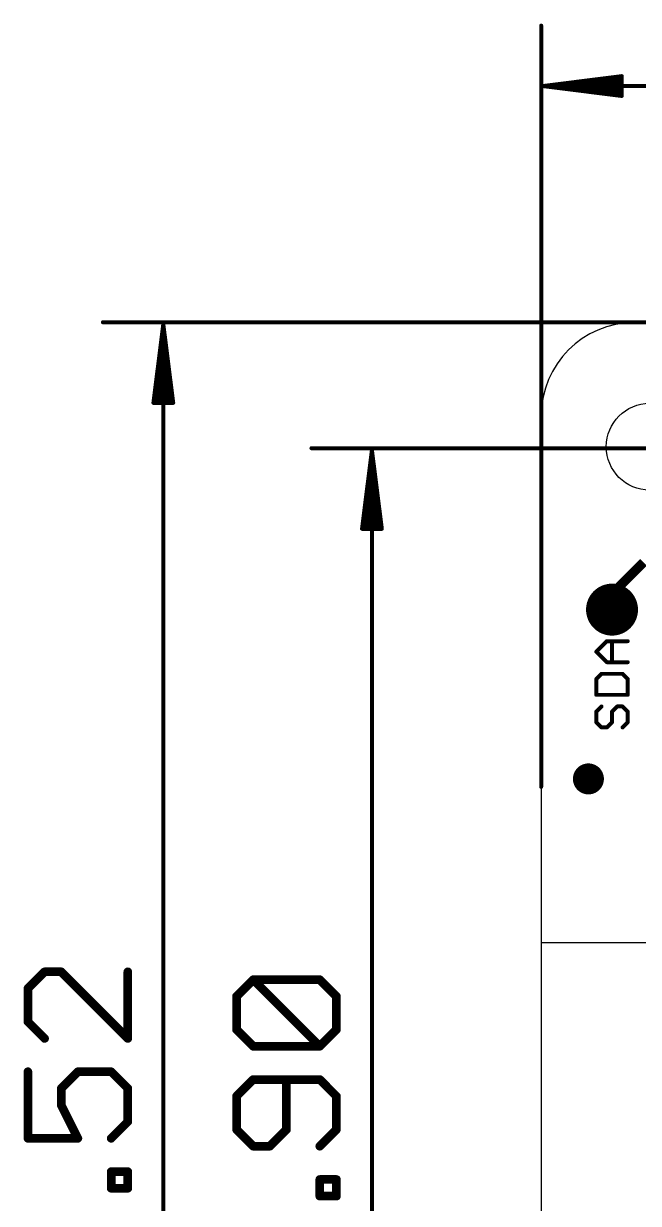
# Model space of a CAD drawing. Extents: x -16.4 to 65.3, y 1 to 69.7.
# Drawn here: x -16.45 to 3.39, y 29.1 to 67.17 of the extents above; entities that cross this region are included whole.
import ezdxf

# ---------------------------------------------------------------- set-up
doc = ezdxf.new("R2010")
doc.units = 0
for name, color, linetype in [('1', 12, 'CONTINUOUS'), ('17', 110, 'CONTINUOUS'), ('20', 40, 'CONTINUOUS'), ('21', 40, 'CONTINUOUS'), ('23', 53, 'CONTINUOUS'), ('47', 253, 'CONTINUOUS')]:
    doc.layers.add(name, color=color, linetype=linetype)

# ---------------------------------------------------------------- blocks, each defined once
blk = doc.blocks.new('ROUNDP')
at = {"const_width": 0.5}
blk.add_lwpolyline([(0, -0.25, 1), (0, 0.25, 1), (0, -0.25)], format="xyb", dxfattribs=at)
blk = doc.blocks.new('PIE')
at = {"const_width": 0.5}
blk.add_lwpolyline([(0, -0.25, 1), (0, 0.25, 1), (0, -0.25)], format="xyb", dxfattribs=at)

msp = doc.modelspace()

# ---------------------------------------------------------------- linework, layer by layer
at = {"layer": '1', "const_width": 0.3048}
for points in [[(2.54, 48.768), (3.556, 49.784)], [(2.54, 48.26), (2.54, 48.768)]]:
    msp.add_lwpolyline(points, dxfattribs=at)
at = {"layer": '1', "const_width": 0.1524}
for points in [[(2.6162, 48.768, 1), (2.4638, 48.768)], [(2.4861, 48.8219, 1), (2.5939, 48.7141)], [(2.4638, 48.26, 1), (2.6162, 48.26)]]:
    msp.add_lwpolyline(points, format="xyb", dxfattribs=at)
at = {"layer": '20'}
for p, q in [((62.254, 57.516), (3.254, 57.516)), ((0.254, 54.516), (0.254, 4.016)), ((4.254, 37.516), (0.254, 37.516))]:
    msp.add_line(p, q, dxfattribs=at)
msp.add_circle((3.754, 53.516), 1.4, dxfattribs=at)
msp.add_arc((3.254, 54.516), 3, 90, 180, dxfattribs=at)
at = {"layer": '21', "const_width": 0.127}
for points in [[(2.0311, 46.9027), (2.3701, 47.2416)], [(2.3701, 47.2416), (3.048, 47.2416)], [(2.5396, 46.5637), (2.5396, 47.2416)], [(2.3701, 46.5637), (2.0311, 46.9027)], [(3.048, 46.5637), (2.3701, 46.5637)], [(2.2006, 46.1892), (2.0311, 46.0197)], [(2.0311, 46.0197), (2.0311, 45.5113)], [(2.8785, 46.1892), (2.2006, 46.1892)], [(3.048, 46.0197), (2.8785, 46.1892)], [(3.048, 45.5113), (3.048, 46.0197)], [(2.0311, 45.5113), (3.048, 45.5113)], [(2.2006, 45.1367), (2.0311, 44.9672)], [(2.0311, 44.9672), (2.0311, 44.6283)], [(2.5396, 44.9672), (2.709, 45.1367)], [(2.5396, 44.6283), (2.5396, 44.9672)], [(2.709, 45.1367), (2.8785, 45.1367)], [(2.8785, 45.1367), (3.048, 44.9672)], [(3.048, 44.9672), (3.048, 44.6283)], [(2.0311, 44.6283), (2.2006, 44.4588)], [(2.3701, 44.4588), (2.5396, 44.6283)], [(3.048, 44.6283), (2.8785, 44.4588)], [(2.2006, 44.4588), (2.3701, 44.4588)]]:
    msp.add_lwpolyline(points, dxfattribs=at)
at = {"layer": '21', "const_width": 0.0635}
for points in [[(2.3701, 47.2734, 1), (2.3701, 47.2099)], [(2.3925, 47.2192, 1), (2.3476, 47.2641)], [(2.5713, 47.2416, 1), (2.5078, 47.2416)], [(3.048, 47.2099, 1), (3.048, 47.2734)], [(2.0536, 46.9251, 1), (2.0087, 46.8802)], [(2.0087, 46.9251, 1), (2.0536, 46.8802)], [(2.3701, 46.5955, 1), (2.3701, 46.532)], [(2.3476, 46.5413, 1), (2.3925, 46.5862)], [(2.5078, 46.5637, 1), (2.5713, 46.5637)], [(3.048, 46.532, 1), (3.048, 46.5955)], [(2.0629, 46.0197, 1), (1.9994, 46.0197)], [(2.0087, 46.0422, 1), (2.0536, 45.9973)], [(2.2006, 46.2209, 1), (2.2006, 46.1574)], [(2.2231, 46.1667, 1), (2.1782, 46.2116)], [(2.901, 46.2116, 1), (2.8561, 46.1667)], [(2.8785, 46.1574, 1), (2.8785, 46.2209)], [(3.0798, 46.0197, 1), (3.0162, 46.0197)], [(3.0255, 45.9973, 1), (3.0705, 46.0422)], [(2.0311, 45.543, 1), (2.0311, 45.4795)], [(1.9994, 45.5113, 1), (2.0629, 45.5113)], [(3.0162, 45.5113, 1), (3.0798, 45.5113)], [(3.048, 45.4795, 1), (3.048, 45.543)], [(2.0629, 44.9672, 1), (1.9994, 44.9672)], [(2.0087, 44.9897, 1), (2.0536, 44.9448)], [(2.2231, 45.1143, 1), (2.1782, 45.1592)], [(2.5713, 44.9672, 1), (2.5078, 44.9672)], [(2.5171, 44.9897, 1), (2.562, 44.9448)], [(2.709, 45.1685, 1), (2.709, 45.105)], [(2.7315, 45.1143, 1), (2.6866, 45.1592)], [(2.901, 45.1592, 1), (2.8561, 45.1143)], [(2.8785, 45.105, 1), (2.8785, 45.1685)], [(3.0798, 44.9672, 1), (3.0162, 44.9672)], [(3.0255, 44.9448, 1), (3.0705, 44.9897)], [(2.0536, 44.6507, 1), (2.0087, 44.6058)], [(1.9994, 44.6283, 1), (2.0629, 44.6283)], [(2.5078, 44.6283, 1), (2.5713, 44.6283)], [(2.562, 44.6058, 1), (2.5171, 44.6507)], [(3.0162, 44.6283, 1), (3.0798, 44.6283)], [(3.0705, 44.6058, 1), (3.0255, 44.6507)], [(2.2006, 44.4906, 1), (2.2006, 44.4271)], [(2.1782, 44.4364, 1), (2.2231, 44.4813)], [(2.3476, 44.4813, 1), (2.3925, 44.4364)], [(2.3701, 44.4271, 1), (2.3701, 44.4906)], [(2.8561, 44.4813, 1), (2.901, 44.4364)]]:
    msp.add_lwpolyline(points, format="xyb", dxfattribs=at)
at = {"layer": '23'}
msp.add_point((1.778, 42.799), dxfattribs=at)
at = {"layer": '47'}
for points, const_width in [([(0.254, 42.545), (0.254, 67.101)], 0.13), ([(0.319, 65.151), (2.854, 65.4702)], 0.13), ([(0.319, 65.151), (2.854, 65.411)], 0.13), ([(2.854, 65.4702), (2.854, 64.8318)], 0.13), ([(0.319, 65.151), (2.854, 65.281)], 0.13), ([(0.319, 65.151), (65.213, 65.151)], 0.13), ([(2.854, 64.8318), (0.319, 65.151)], 0.13), ([(2.854, 65.021), (0.319, 65.151)], 0.13), ([(2.854, 64.891), (0.319, 65.151)], 0.13), ([(28.702, 57.531), (-13.888, 57.531)], 0.13), ([(-11.938, 57.466), (-12.2572, 54.931)], 0.13), ([(-11.938, 57.466), (-12.198, 54.931)], 0.13), ([(-11.938, 57.466), (-12.068, 54.931)], 0.13), ([(-11.938, 1.081), (-11.938, 57.466)], 0.13), ([(-11.6188, 54.931), (-11.938, 57.466)], 0.13), ([(-11.808, 54.931), (-11.938, 57.466)], 0.13), ([(-11.678, 54.931), (-11.938, 57.466)], 0.13), ([(-12.2572, 54.931), (-11.6188, 54.931)], 0.13), ([(3.81, 53.467), (-7.157, 53.467)], 0.13), ([(-5.207, 53.402), (-5.5262, 50.867)], 0.13), ([(-5.207, 53.402), (-5.467, 50.867)], 0.13), ([(-5.207, 53.402), (-5.337, 50.867)], 0.13), ([(-5.207, 4.637), (-5.207, 53.402)], 0.13), ([(-4.8878, 50.867), (-5.207, 53.402)], 0.13), ([(-5.077, 50.867), (-5.207, 53.402)], 0.13), ([(-4.947, 50.867), (-5.207, 53.402)], 0.13), ([(-5.5262, 50.867), (-4.8878, 50.867)], 0.13), ([(-15.7688, 36.5758), (-16.3061, 36.0385)], 0.2794), ([(-15.2316, 36.5758), (-15.7688, 36.5758)], 0.2794), ([(-13.0827, 34.4269), (-15.2316, 36.5758)], 0.2794), ([(-13.0827, 36.5758), (-13.0827, 34.4269)], 0.2794), ([(-16.3061, 36.0385), (-16.3061, 34.9641)], 0.2794), ([(-9.5751, 35.7845), (-9.0378, 36.3218)], 0.2794), ([(-9.0378, 36.3218), (-6.8889, 36.3218)], 0.2794), ([(-6.8889, 34.1729), (-9.0378, 36.3218)], 0.2794), ([(-6.8889, 36.3218), (-6.3517, 35.7845)], 0.2794), ([(-9.5751, 34.7101), (-9.5751, 35.7845)], 0.2794), ([(-6.3517, 35.7845), (-6.3517, 34.7101)], 0.2794), ([(-16.3061, 34.9641), (-15.7688, 34.4269)], 0.2794), ([(-9.0378, 34.1729), (-9.5751, 34.7101)], 0.2794), ([(-6.3517, 34.7101), (-6.8889, 34.1729)], 0.2794), ([(-6.8889, 34.1729), (-9.0378, 34.1729)], 0.2794), ([(-16.3061, 33.353), (-16.3061, 31.2041)], 0.2794), ([(-15.2316, 32.8158), (-14.6944, 33.353)], 0.2794), ([(-14.6944, 33.353), (-13.6199, 33.353)], 0.2794), ([(-13.6199, 33.353), (-13.0827, 32.8158)], 0.2794), ([(-9.0378, 33.099), (-9.5751, 32.5618)], 0.2794), ([(-6.8889, 33.099), (-9.0378, 33.099)], 0.2794), ([(-7.9634, 31.4873), (-7.9634, 33.099)], 0.2794), ([(-6.3517, 32.5618), (-6.8889, 33.099)], 0.2794), ([(-15.2316, 32.2786), (-15.2316, 32.8158)], 0.2794), ([(-13.0827, 32.8158), (-13.0827, 31.7413)], 0.2794), ([(-14.6944, 31.2041), (-15.2316, 32.2786)], 0.2794), ([(-9.5751, 32.5618), (-9.5751, 31.4873)], 0.2794), ([(-6.3517, 31.4873), (-6.3517, 32.5618)], 0.2794), ([(-13.0827, 31.7413), (-13.6199, 31.2041)], 0.2794), ([(-9.5751, 31.4873), (-9.0378, 30.9501)], 0.2794), ([(-8.5006, 30.9501), (-7.9634, 31.4873)], 0.2794), ([(-6.8889, 30.9501), (-6.3517, 31.4873)], 0.2794), ([(-16.3061, 31.2041), (-14.6944, 31.2041)], 0.2794), ([(-9.0378, 30.9501), (-8.5006, 30.9501)], 0.2794), ([(-13.6199, 29.5927), (-13.6199, 30.13)], 0.2794), ([(-13.6199, 30.13), (-13.0827, 30.13)], 0.2794), ([(-13.0827, 30.13), (-13.0827, 29.5927)], 0.2794), ([(-13.0827, 29.5927), (-13.6199, 29.5927)], 0.2794), ([(-6.8889, 29.3387), (-6.8889, 29.876)], 0.2794), ([(-6.8889, 29.876), (-6.3517, 29.876)], 0.2794), ([(-6.3517, 29.876), (-6.3517, 29.3387)], 0.2794), ([(-6.3517, 29.3387), (-6.8889, 29.3387)], 0.2794)]:
    msp.add_lwpolyline(points, dxfattribs=dict(at, const_width=const_width))
for points, const_width in [([(0.2865, 67.101, 1), (0.2215, 67.101)], 0.065), ([(2.8865, 65.4702, 1), (2.8215, 65.4702)], 0.065), ([(2.8581, 65.438, 1), (2.8499, 65.5025)], 0.065), ([(2.8573, 65.3787, 1), (2.8507, 65.4433)], 0.065), ([(0.319, 65.1835, 1), (0.319, 65.1185)], 0.065), ([(0.3231, 65.1832, 1), (0.3149, 65.1188)], 0.065), ([(0.3173, 65.1835, 1), (0.3207, 65.1185)], 0.065), ([(0.3207, 65.1835, 1), (0.3173, 65.1185)], 0.065), ([(0.3223, 65.1833, 1), (0.3157, 65.1187)], 0.065), ([(0.3157, 65.1833, 1), (0.3223, 65.1187)], 0.065), ([(0.3149, 65.1832, 1), (0.3231, 65.1188)], 0.065), ([(2.8557, 65.2485, 1), (2.8523, 65.3135)], 0.065), ([(2.8523, 64.9885, 1), (2.8557, 65.0535)], 0.065), ([(2.8215, 64.8318, 1), (2.8865, 64.8318)], 0.065), ([(2.8499, 64.7995, 1), (2.8581, 64.864)], 0.065), ([(2.8507, 64.8587, 1), (2.8573, 64.9233)], 0.065), ([(-13.888, 57.5635, 1), (-13.888, 57.4985)], 0.065), ([(-11.9055, 57.466, 1), (-11.9705, 57.466)], 0.065), ([(-11.9058, 57.4701, 1), (-11.9702, 57.4619)], 0.065), ([(-11.9055, 57.4643, 1), (-11.9705, 57.4677)], 0.065), ([(-11.9055, 57.4677, 1), (-11.9705, 57.4643)], 0.065), ([(-11.9057, 57.4693, 1), (-11.9703, 57.4627)], 0.065), ([(-11.9057, 57.4627, 1), (-11.9703, 57.4693)], 0.065), ([(-11.9058, 57.4619, 1), (-11.9702, 57.4701)], 0.065), ([(-12.2895, 54.9351, 1), (-12.225, 54.9269)], 0.065), ([(-12.2572, 54.9635, 1), (-12.2572, 54.8985)], 0.065), ([(-12.2303, 54.9343, 1), (-12.1657, 54.9277)], 0.065), ([(-12.1005, 54.9327, 1), (-12.0355, 54.9293)], 0.065), ([(-11.8405, 54.9293, 1), (-11.7755, 54.9327)], 0.065), ([(-11.7103, 54.9277, 1), (-11.6457, 54.9343)], 0.065), ([(-11.651, 54.9269, 1), (-11.5865, 54.9351)], 0.065), ([(-11.6188, 54.8985, 1), (-11.6188, 54.9635)], 0.065), ([(-7.157, 53.4995, 1), (-7.157, 53.4345)], 0.065), ([(-5.1745, 53.402, 1), (-5.2395, 53.402)], 0.065), ([(-5.1748, 53.4061, 1), (-5.2392, 53.3979)], 0.065), ([(-5.1745, 53.4003, 1), (-5.2395, 53.4037)], 0.065), ([(-5.1745, 53.4037, 1), (-5.2395, 53.4003)], 0.065), ([(-5.1747, 53.4053, 1), (-5.2393, 53.3987)], 0.065), ([(-5.1747, 53.3987, 1), (-5.2393, 53.4053)], 0.065), ([(-5.1748, 53.3979, 1), (-5.2392, 53.4061)], 0.065), ([(-5.5585, 50.8711, 1), (-5.494, 50.8629)], 0.065), ([(-5.5262, 50.8995, 1), (-5.5262, 50.8345)], 0.065), ([(-5.4993, 50.8703, 1), (-5.4347, 50.8637)], 0.065), ([(-5.3695, 50.8687, 1), (-5.3045, 50.8653)], 0.065), ([(-5.1095, 50.8653, 1), (-5.0445, 50.8687)], 0.065), ([(-4.9793, 50.8637, 1), (-4.9147, 50.8703)], 0.065), ([(-4.92, 50.8629, 1), (-4.8555, 50.8711)], 0.065), ([(-4.8878, 50.8345, 1), (-4.8878, 50.8995)], 0.065), ([(0.2215, 42.545, 1), (0.2865, 42.545)], 0.065), ([(-15.7688, 36.6456, 1), (-15.7688, 36.5059)], 0.1397), ([(-15.7194, 36.5264, 1), (-15.8182, 36.6252)], 0.1397), ([(-15.1822, 36.6252, 1), (-15.281, 36.5264)], 0.1397), ([(-15.2316, 36.5059, 1), (-15.2316, 36.6456)], 0.1397), ([(-13.0129, 36.5758, 1), (-13.1526, 36.5758)], 0.1397), ([(-16.2362, 36.0385, 1), (-16.3759, 36.0385)], 0.1397), ([(-8.9884, 36.3712, 1), (-9.0872, 36.2724)], 0.1397), ([(-9.0378, 36.3916, 1), (-9.0378, 36.2519)], 0.1397), ([(-8.9884, 36.2724, 1), (-9.0872, 36.3712)], 0.1397), ([(-6.8395, 36.3712, 1), (-6.9383, 36.2724)], 0.1397), ([(-6.8889, 36.2519, 1), (-6.8889, 36.3916)], 0.1397), ([(-16.3554, 36.0879, 1), (-16.2567, 35.9892)], 0.1397), ([(-9.5052, 35.7845, 1), (-9.6449, 35.7845)], 0.1397), ([(-9.6244, 35.8339, 1), (-9.5257, 35.7352)], 0.1397), ([(-6.2819, 35.7845, 1), (-6.4215, 35.7845)], 0.1397), ([(-6.4011, 35.7352, 1), (-6.3023, 35.8339)], 0.1397), ([(-16.3759, 34.9641, 1), (-16.2362, 34.9641)], 0.1397), ([(-16.2567, 35.0135, 1), (-16.3554, 34.9147)], 0.1397), ([(-9.6449, 34.7101, 1), (-9.5052, 34.7101)], 0.1397), ([(-9.5257, 34.7595, 1), (-9.6244, 34.6607)], 0.1397), ([(-6.4215, 34.7101, 1), (-6.2819, 34.7101)], 0.1397), ([(-6.3023, 34.6607, 1), (-6.4011, 34.7595)], 0.1397), ([(-15.8182, 34.3775, 1), (-15.7194, 34.4763)], 0.1397), ([(-13.1526, 34.4269, 1), (-13.0129, 34.4269)], 0.1397), ([(-13.1321, 34.3775, 1), (-13.0333, 34.4763)], 0.1397), ([(-9.0378, 34.2427, 1), (-9.0378, 34.103)], 0.1397), ([(-9.0872, 34.1235, 1), (-8.9884, 34.2223)], 0.1397), ([(-6.9383, 34.2223, 1), (-6.8395, 34.1235)], 0.1397), ([(-6.9383, 34.1235, 1), (-6.8395, 34.2223)], 0.1397), ([(-6.8889, 34.103, 1), (-6.8889, 34.2427)], 0.1397), ([(-16.2362, 33.353, 1), (-16.3759, 33.353)], 0.1397), ([(-14.6944, 33.4229, 1), (-14.6944, 33.2832)], 0.1397), ([(-14.645, 33.3036, 1), (-14.7438, 33.4024)], 0.1397), ([(-13.5705, 33.4024, 1), (-13.6693, 33.3036)], 0.1397), ([(-13.6199, 33.2832, 1), (-13.6199, 33.4229)], 0.1397), ([(-9.0378, 33.1689, 1), (-9.0378, 33.0292)], 0.1397), ([(-8.9884, 33.0496, 1), (-9.0872, 33.1484)], 0.1397), ([(-7.8935, 33.099, 1), (-8.0332, 33.099)], 0.1397), ([(-6.8395, 33.1484, 1), (-6.9383, 33.0496)], 0.1397), ([(-6.8889, 33.0292, 1), (-6.8889, 33.1689)], 0.1397), ([(-15.1618, 32.8158, 1), (-15.3015, 32.8158)], 0.1397), ([(-15.281, 32.8652, 1), (-15.1822, 32.7664)], 0.1397), ([(-13.0129, 32.8158, 1), (-13.1526, 32.8158)], 0.1397), ([(-13.1321, 32.7664, 1), (-13.0333, 32.8652)], 0.1397), ([(-15.1691, 32.3098, 1), (-15.2941, 32.2473)], 0.1397), ([(-9.5052, 32.5618, 1), (-9.6449, 32.5618)], 0.1397), ([(-9.6244, 32.6112, 1), (-9.5257, 32.5124)], 0.1397), ([(-6.2819, 32.5618, 1), (-6.4215, 32.5618)], 0.1397), ([(-6.4011, 32.5124, 1), (-6.3023, 32.6112)], 0.1397), ([(-15.3015, 32.2786, 1), (-15.1618, 32.2786)], 0.1397), ([(-13.1526, 31.7413, 1), (-13.0129, 31.7413)], 0.1397), ([(-13.0333, 31.692, 1), (-13.1321, 31.7907)], 0.1397), ([(-9.5257, 31.5367, 1), (-9.6244, 31.438)], 0.1397), ([(-7.914, 31.438, 1), (-8.0128, 31.5367)], 0.1397), ([(-6.3023, 31.438, 1), (-6.4011, 31.5367)], 0.1397), ([(-16.3061, 31.274, 1), (-16.3061, 31.1343)], 0.1397), ([(-16.3759, 31.2041, 1), (-16.2362, 31.2041)], 0.1397), ([(-14.7569, 31.1729, 1), (-14.6319, 31.2354)], 0.1397), ([(-14.6944, 31.1343, 1), (-14.6944, 31.274)], 0.1397), ([(-13.6693, 31.2535, 1), (-13.5705, 31.1547)], 0.1397), ([(-9.6449, 31.4873, 1), (-9.5052, 31.4873)], 0.1397), ([(-8.0332, 31.4873, 1), (-7.8935, 31.4873)], 0.1397), ([(-6.4215, 31.4873, 1), (-6.2819, 31.4873)], 0.1397), ([(-9.0378, 31.02, 1), (-9.0378, 30.8803)], 0.1397), ([(-9.0872, 30.9007, 1), (-8.9884, 30.9995)], 0.1397), ([(-8.55, 30.9995, 1), (-8.4512, 30.9007)], 0.1397), ([(-8.5006, 30.8803, 1), (-8.5006, 31.02)], 0.1397), ([(-6.9383, 30.9995, 1), (-6.8395, 30.9007)], 0.1397), ([(-13.5501, 30.13, 1), (-13.6898, 30.13)], 0.1397), ([(-13.6199, 30.1998, 1), (-13.6199, 30.0601)], 0.1397), ([(-13.0129, 30.13, 1), (-13.1526, 30.13)], 0.1397), ([(-13.0827, 30.0601, 1), (-13.0827, 30.1998)], 0.1397), ([(-13.6199, 29.6626, 1), (-13.6199, 29.5229)], 0.1397), ([(-13.0827, 29.5229, 1), (-13.0827, 29.6626)], 0.1397), ([(-6.8191, 29.876, 1), (-6.9588, 29.876)], 0.1397), ([(-6.8889, 29.9458, 1), (-6.8889, 29.8061)], 0.1397), ([(-6.2819, 29.876, 1), (-6.4215, 29.876)], 0.1397), ([(-6.3517, 29.8061, 1), (-6.3517, 29.9458)], 0.1397), ([(-13.6898, 29.5927, 1), (-13.5501, 29.5927)], 0.1397), ([(-13.1526, 29.5927, 1), (-13.0129, 29.5927)], 0.1397), ([(-6.8889, 29.4086, 1), (-6.8889, 29.2689)], 0.1397), ([(-6.9588, 29.3387, 1), (-6.8191, 29.3387)], 0.1397), ([(-6.4215, 29.3387, 1), (-6.2819, 29.3387)], 0.1397), ([(-6.3517, 29.2689, 1), (-6.3517, 29.4086)], 0.1397)]:
    msp.add_lwpolyline(points, format="xyb", dxfattribs=dict(at, const_width=const_width))

# ---------------------------------------------------------------- block references
at = {"layer": '1'}
msp.add_blockref('PIE', (1.778, 42.799), dxfattribs=at)
at = {"layer": '17', "xscale": 1.6764, "yscale": 1.6764, "rotation": 90}
msp.add_blockref('ROUNDP', (2.54, 48.26), dxfattribs=at)
msp.add_blockref('ROUNDP', (2.54, 48.26), dxfattribs=at)

doc.saveas('drawing.dxf')
